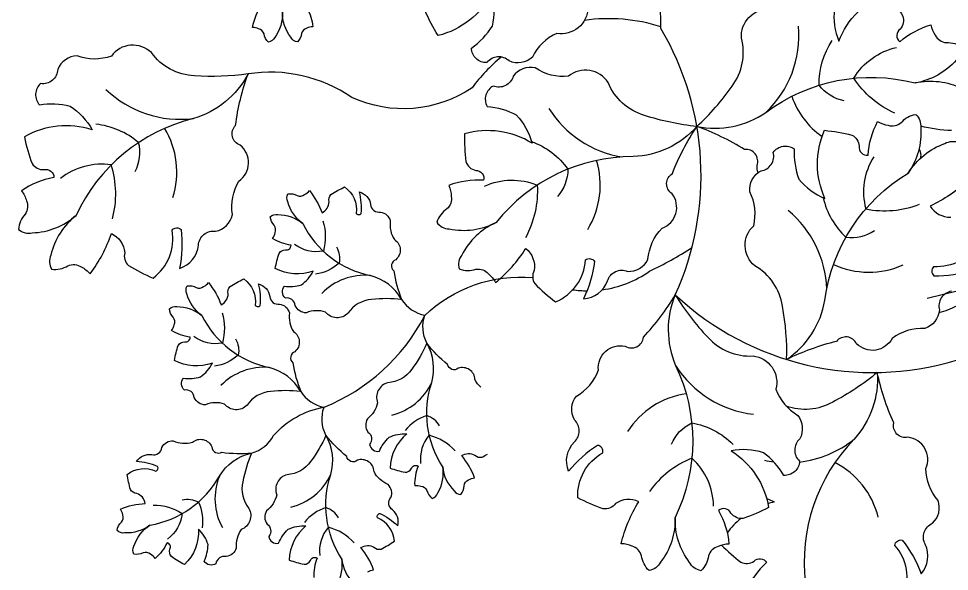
# Model space of a CAD drawing. Header units: millimetres. Extents: x 228.39 to 232.01, y 86.87 to 92.76.
# Drawn here: x 228.9292 to 229.199, y 90.395 to 90.5553 of the extents above; entities that cross this region are included whole.
import ezdxf

# ---------------------------------------------------------------- set-up
doc = ezdxf.new("R2010")
doc.units = ezdxf.units.MM
for name, color, linetype in [('62', 62, 'Continuous'), ('63', 63, 'Continuous'), ('CauleArvore', 253, 'Continuous')]:
    doc.layers.add(name, color=color, linetype=linetype)

msp = doc.modelspace()

# ---------------------------------------------------------------- linework, layer by layer
at = {"layer": '62'}
for points in [[(229.1153963146649, 90.55288338652683, 0.1141174530393284), (229.0932565303777, 90.55472603809507, -0.2620553651360283)], [(229.1684830451987, 90.53141944083661, -0.1876286218963192), (229.1612928318862, 90.53595584015389, -0.1520058651265381), (229.1650367148092, 90.5489356408087)], [(229.1832209307722, 90.52782268030563, -0.1413864367129372), (229.1713350570736, 90.53798571655544, -0.210122964771746), (229.1837378145704, 90.54688609983845, -0.210122964771746)], [(229.0691399945181, 90.5441084200295, 0.0624996626209866), (229.0606750802417, 90.53521505068244, -0.2620553651360283), (229.0258256850865, 90.53238318939573, 0.1928727074293483), (228.9957264290054, 90.53921330252841)], [(228.9957264290054, 90.53921330252841, -0.2043996860364353), (228.9798924722693, 90.52629560540227, 0.2279428046577944), (228.9459276626224, 90.4982086324366, 0.2279428046577944)], [(229.1258237235962, 90.52398628041915, 0.2043996860364329), (229.1458451644923, 90.52807565560451, -0.2279428046577942), (229.1890848970813, 90.53660864279236, -0.2279428046577942)], [(228.9629805557354, 90.51087997626476, 0.1876286218963192), (228.9640165626494, 90.51931826850421, 0.152005865126538), (228.9515961211358, 90.5246309436294)], [(229.1258237235962, 90.52398628041915, -0.2043996860364367), (229.1073497734378, 90.51525162241141, 0.2279428046577933), (229.0676312570915, 90.49614859113453)], [(229.077920916325, 90.51964011580904, -0.1487400713347152), (229.0884283316373, 90.51159867532567, -0.1876286218963192), (229.0853951169859, 90.50365652856786, -0.1876286218963192)], [(229.1771034200905, 90.51515574839156, 0.2101229647717458), (229.1747889831276, 90.50006639460638, 0.1413864367129372), (229.1903659164401, 90.50145219689121)], [(229.151857877021, 90.45642118710617, 0.2043996860364367), (229.162939577658, 90.47359025801748, -0.2279428046577933), (229.1870858946588, 90.51046086582387)], [(229.2875659804315, 90.50986322036817, -0.1802530025354734), (229.2481953393095, 90.50733734975867, 0.2251438523393833), (229.2177616614455, 90.49156630134688, -0.2626849896690132), (229.1960116226456, 90.46996620983239, -0.09065442908466861)], [(229.0642859010142, 90.50666050406923, -0.2101229647717458), (229.0795484526408, 90.5069763109009, -0.1413864367129372), (229.076132034813, 90.49171559700476)], [(229.1624479420855, 90.50334046473499, 0.1487400713347152), (229.1690421250344, 90.49186931427701, 0.1876286218963192), (229.1773134354554, 90.49383489565766, 0.1876286218963192)], [(229.0174581606062, 90.49659851618105, -0.1413864367129372), (229.0175625954969, 90.48784160366328, -0.210122964771746), (229.0092369184199, 90.4897822429861, -0.210122964771746)], [(229.0213809929008, 90.48906300659912, -0.1876286218963192), (229.0221230627918, 90.48436026908539, -0.1520058651265381), (229.0152738665982, 90.48114810992946)], [(229.0983998461533, 90.47662350952913, 0.1197327725187678), (229.1121083349606, 90.48199944896207, 0.03023788206227329), (229.1243936593585, 90.48885691383346, -0.1841083703680773)], [(229.0177580314646, 90.4425759411495, 0.1802530025354734), (229.0469343012339, 90.46913102893025, -0.2173875366482725), (229.0782478252691, 90.48017775880567, 0.2835782542006574)], [(229.0898629055055, 90.47663974833621, 0.03334307076131927), (229.094006727987, 90.47633861605044, 0.03023788206227329)], [(229.119575342519, 90.47515624100443, 0.2043996860364353), (229.1196567898768, 90.45472160248812, -0.2279428046577944), (229.1195397767285, 90.41064811099218, -0.2279428046577944)], [(228.9882103289385, 90.46992203375285, -0.1413864367129372), (228.9883147638292, 90.4611651212351, -0.210122964771746), (228.9799890867521, 90.4631057605579, -0.210122964771746)], [(229.0521601887848, 90.42527879233697, -0.2279428046577942), (229.0489723724668, 90.44975330039793, 0.2043996860364329), (229.04756972552, 90.46111050118807, -0.2049975904848279), (229.0470058631323, 90.4692524235777, -0.2049975904848279)], [(228.992133161233, 90.46238652417092, -0.1876286218963192), (228.992875231124, 90.4576837866572, -0.1520058651265381), (228.9860260349304, 90.45447162750128)], [(229.1781184232137, 90.4526378859521, -0.2043996860364329), (229.1714389747942, 90.43332555689074, 0.2279428046577942), (229.1573097012777, 90.3915781021825, 0.2279428046577942)], [(228.9672864075148, 90.40839167190282, 0.2279428046577928), (228.9874549458684, 90.42261818863675, -0.2043996860364349), (228.9967621048877, 90.42927628290123, 0.2049975904848281), (229.0031352835097, 90.43437446250212, -0.1730102318134612), (229.0177580314646, 90.4425759411495, -0.1730102318134612)], [(229.0229123571171, 90.39860230990877, -0.2279428046577942), (229.019724540799, 90.42307681796973, 0.2043996860364329), (229.0183218938523, 90.43443401875987, -0.2049975904848279), (229.0177580314646, 90.4425759411495, -0.2049975904848279)], [(229.0512377410852, 90.43714036380221, 0.1876286218963192), (229.0475465678341, 90.44014729710318, 0.1520058651265381), (229.0413250853962, 90.43584350677192)], [(229.1184937647839, 90.43186767689124, -0.1876286218963192), (229.1243527862738, 90.43802803024354, -0.152005865126538), (229.1363456874729, 90.43181013629076)], [(229.0557772093636, 90.4299594345016, 0.1413864367129372), (229.0482613758105, 90.43445461742243, 0.210122964771746), (229.0457506172126, 90.42628277117845, 0.210122964771746)], [(228.9766395609176, 90.41574465148986, -0.1876286218963192), (228.9813516535706, 90.41506451130203, -0.1520058651265381), (228.9823973634476, 90.40757211877397)], [(228.968281559352, 90.41422270283752, -0.1413864367129372), (228.9766785828704, 90.41173585352132, -0.210122964771746), (228.9723652900916, 90.40435489930276, -0.210122964771746)], [(229.0219899094175, 90.41046388137401, 0.1876286218963192), (229.0182987361663, 90.41347081467498, 0.1520058651265381), (229.0120772537284, 90.40916702434372)], [(229.0265293776958, 90.40328295207341, 0.1413864367129372), (229.0190135441427, 90.40777813499423, 0.210122964771746), (229.0165027855448, 90.39960628875025, 0.210122964771746)]]:
    msp.add_lwpolyline(points, format="xyb", dxfattribs=at)
for centre, radius, start, end in [((229.0314237572802, 90.55303347184997), 0.0839726915093955, 359.5821735404675, 54.45095799120558), ((229.124506566997, 90.55047232608388), 0.03093455336073691, 313.6141323447487, 4.746641409419852), ((229.0430646260497, 90.50976148894007), 0.0839726915093955, 335.6631018363224, 30.53188628705861), ((228.9760485171599, 90.55699040301921), 0.03093455336073691, 226.0055660181361, 277.1380750828066), ((229.1763460238515, 90.54092985321519), 0.02444278009557714, 199.6128700170281, 234.4005470103993), ((229.109140918777, 90.54565231925879), 0.03093455336073691, 212.1024550352076, 260.4901109255426), ((228.9506408166284, 90.5108077566125), 0.02444278009557714, 342.2726280196235, 31.13933741052709), ((228.9532406159976, 90.49407621404329), 0.01896488302244585, 81.35543052559478, 128.8215374822382), ((228.9291739872067, 90.50440097446709), 0.02820473949898212, 345.1893495015031, 17.37937132104712), ((229.0733807756873, 90.50692764699906), 0.02444278009557714, 328.3695170366967, 17.23622642759764), ((229.1325665092968, 90.47580097933833), 0.03093455336073691, 1.975074499316844, 50.36273038965356), ((229.0370336450043, 90.50862050516224), 0.02847603407112981, 206.6972816068435, 258.0603523777206), ((229.1756459856706, 90.50617443470277), 0.02444278009557714, 245.2289589972627, 294.0956683881636), ((229.0295813291985, 90.46350765820091), 0.01732334988201267, 84.82956208829125, 135.9620711529589), ((229.0275812816377, 90.46662086495674), 0.01458122178595539, 29.6550717103462, 75.86352789572774), ((229.1768119271352, 90.5366004132326), 0.0839726915093955, 227.0304562442673, 286.802083588541), ((229.0489833547128, 90.47943349636401), 0.01037134109124803, 212.6682055185949, 259.0081804686724), ((229.0077858133365, 90.48194402273404), 0.02847603407112981, 206.6972816068435, 258.0603523777206), ((229.0003334975308, 90.43683117577272), 0.01732334988201267, 84.82956208829125, 135.9620711529589), ((228.9983334499699, 90.43994438252855), 0.01458122178595539, 29.6550717103462, 75.86352789572774), ((229.145804983058, 90.47125092748911), 0.03093455336073691, 212.2986277219002, 263.4311367865709), ((229.0332758853501, 90.45708260755013), 0.01732334988201267, 283.8377702129154, 334.9702792775894), ((229.0197355230451, 90.45275701393581), 0.01037134109124803, 212.6682055185949, 259.0081804686724), ((229.1262765031263, 90.42229148971681), 0.02444278009557714, 98.29736539418015, 147.1640747850819), ((229.1520337917358, 90.4574167474404), 0.03093455336073691, 276.5737147846842, 308.8510530801125), ((229.1349646484387, 90.40164233104363), 0.02820473949898212, 112.0573314836597, 144.2473533032033), ((229.1117028255692, 90.41367108392791), 0.01896488302244585, 0.6151653224671374, 48.08127227911147), ((229.1520337917358, 90.4574167474404), 0.03093455336073691, 257.718544015442, 262.7330235547144), ((229.1546962335173, 90.40477361418276), 0.02444278009557714, 13.98560601693008, 62.85231540783254), ((229.0034768413982, 90.41603052480453), 0.01732334988201267, 157.64918577574, 208.7816948404102), ((229.0040280536824, 90.43040612512193), 0.01732334988201267, 283.8377702129154, 334.9702792775894)]:
    msp.add_arc(centre, radius, start, end, dxfattribs=at)
at = {"layer": '63'}
for points in [[(229.1435962476326, 90.51056553291453, -0.08379440785387525), (229.1432796163976, 90.51268415944479, 0.5541101838924969), (229.1396622678221, 90.51732635366957, 0.05360560279891149), (229.1258237235962, 90.52398628041915, 0.05303807838268959), (229.136042249506, 90.53567029589183, 0.2299676780149515), (229.1387547985266, 90.54958882369728, -0.453009155801419), (229.1468645539363, 90.55795104480408, 0.1775881189196565), (229.1531163298258, 90.56564291847437, -0.3028472262875298), (229.1597008529812, 90.56753998248053, 0.4445358973400413), (229.1660124313375, 90.56876126607418, -0.4200628682774436), (229.1709813805815, 90.56510106149261, 0.1027662192553072), (229.1656927150161, 90.55804172741115, 0.1249756271620583), (229.1669612891711, 90.54872390678807, -0.2129696122085104), (229.1809894515569, 90.56262638521483, -0.03433418913963267), (229.1855424851992, 90.5559897729501, -0.263361124047625), (229.1847314489223, 90.55222977141567, 0.4961733732722903), (229.1846502344697, 90.54856112569514, -0.105188829234163), (229.1936132930826, 90.55342710982606, 0.1018354407082667), (229.1949299442627, 90.55045764122495, 0.2548810045278109), (229.1981442261955, 90.54829311781533, -0.1744881383592944), (229.2027960300605, 90.54696236816274, -0.2361518438993939)], [(229.0943051711726, 90.55834143674284, -0.4530091558014004), (229.0852706752885, 90.55098801857406, 0.1775881189196833), (229.0781599542652, 90.54408242165127, -0.3028472262875391), (229.0713983861644, 90.54297066905008, 0.4445358973400543), (229.0649871335077, 90.54249802294932, -0.4200628682774251), (229.060481736022, 90.5467157175404, 0.1027662192553072), (229.0665618100255, 90.55310609164907, 0.1249756271620594), (229.0663947659209, 90.56250838699745, -0.2129696122085123), (229.0508329547434, 90.55034704335434, -0.03433418913963757), (229.0470896699448, 90.55747182802592, -0.2633611240476315)], [(229.0127685523293, 90.55832869331671, -0.105188829234163), (229.0145284102748, 90.55289530028853, 0.1018354407082667), (229.0127586170447, 90.55247491472102, 0.2548810045278109), (229.0112373992045, 90.55092728578158, -0.1744881383592944), (229.0100278050718, 90.54850276262246, -0.2361518438993939), (229.008167051714, 90.54983549798533, -0.172045804718615), (229.005733608122, 90.55711281260926, -0.1720458047186181), (229.0034564576534, 90.54978508843362, -0.2361518438993874), (229.001624651203, 90.54841283782443, -0.174488138359288), (229.0003634488483, 90.55081092021159, 0.2548810045278096), (228.998809459845, 90.55232564039336, 0.1018354407082642), (228.9970310755887, 90.55270805579528, -0.08115707204633878), (228.9998002564231, 90.55957307201297, 0.2683901017028241)], [(229.2010647720331, 90.54326001454362, -0.172045804718615), (229.1890848970813, 90.53660864279236, -0.1720458047186181), (229.2026934477655, 90.53500692549166, -0.2361518438993874)], [(229.1996361823236, 90.4761918112121, 0.4445358973400735), (229.1961340912678, 90.47080080822558, -0.302847226287535), (229.1919031810468, 90.46541061381996, 0.1775881189196651), (229.1824265411944, 90.46250494359805, -0.5077713489282355), (229.1721448995291, 90.46099096278684, 0.5541101838924959), (229.1662970663164, 90.46165279709689, 0.05360560279891149), (229.151857877021, 90.45642118710617, 0.05303807838268965), (229.1506551495237, 90.47189658486853, 0.2299676780149539), (229.1426053343137, 90.48357065072179, -0.4530091558014004), (229.1423015843996, 90.4952155041186, 0.1775881189196833), (229.141177323755, 90.5050636339073, -0.3028472262875391), (229.1444271789348, 90.51109631476561, 0.4445358973400543), (229.1479690788059, 90.51646124722251, -0.4200628682774251), (229.1540605085761, 90.51745222528643, 0.1027662192553072), (229.155406372442, 90.5087348385455, 0.1249756271620594), (229.1629528514, 90.50312398149082, -0.2129696122085123), (229.1628293554916, 90.52287374085871, -0.03433418913963757), (229.1707570144807, 90.52148559077563, -0.2633611240476315), (229.17287688186, 90.5182759874239, 0.4961733732723008), (229.175441943193, 90.5156518651767, -0.1051888292341653), (229.1782336996345, 90.52546106072124, 0.1018354407082685), (229.1812768355188, 90.52432499818208, 0.2548810045278082), (229.185072023832, 90.52510814286961, -0.1744881383592801), (229.1892768327376, 90.52750183372339, -0.2361518438994192), (229.1907118401557, 90.5236748988679, -0.1720458047186142), (229.1870858946588, 90.51046086582387, -0.1720458047186181), (229.1977492659538, 90.51906613529438, -0.2361518438993757), (229.2018307847576, 90.51928033364175, -0.1744881383592802)], [(229.1996629513672, 90.52277130304682, -0.05521114289692754), (229.1907366924389, 90.5240987191501, 0.2683901017028241)], [(229.1902024149766, 90.51740541692887, -0.1165430605391474), (229.1907658425513, 90.51570027330095, -0.004008262913707361), (229.1906243407136, 90.51477030784129, -0.2816703646801006)], [(229.2043739683427, 90.50834197177026, -0.08115707204633917), (229.1934408100956, 90.50091224922977, 0.2683901017028146), (229.1994148436828, 90.49769788217806, -0.263361124047613)], [(229.2076452914687, 90.49032551132363, -0.2816703646801013), (229.1944603479127, 90.4833147009084, 0.4476480907887236), (229.19454916527, 90.48069083074348, 0.08047336285184782), (229.2056823104097, 90.48240398508227, -0.2990547326261498)], [(229.0631939733725, 90.44834861166426, -0.08789902130899625), (229.0614990906167, 90.45059284093932, 0.5077713489282268), (229.0566842809157, 90.45386205397922, -0.5541101838924969), (229.0535746110411, 90.45495363314369, -0.05360560279891149), (229.04756972552, 90.46111050118807, -0.05303807838268959), (229.043191592116, 90.45360123998924, -0.2299676780149515), (229.0362877692965, 90.44967734327574, 0.453009155801419), (229.033296482453, 90.44388026507133, -0.1775881189196565), (229.0303294164634, 90.43918903911467, 0.3028472262875298), (229.0304976153268, 90.43535540722175, -0.4445358973400413), (229.0309758044562, 90.43178726255076, 0.4200628682774436), (229.0338054592861, 90.4298029968098, -0.1027662192553072), (229.0366086629687, 90.43387011376386, -0.1249756271620583), (229.0417809577654, 90.43485973360924, 0.2129696122085104), (229.0369051832089, 90.42493238630384, 0.03433418913963267), (229.041240482297, 90.42370009593243, 0.263361124047625), (229.0430915390029, 90.42480165110977, -0.4961733732722903), (229.0450243574935, 90.42549951314724, 0.105188829234163), (229.0440411607595, 90.41987348577713, -0.1018354407082667), (229.045852337816, 90.41970457819137, -0.2548810045278109), (229.047574926347, 90.41838474948878, 0.1744881383592944), (229.0491115072697, 90.41615307980376, 0.2361518438993939), (229.0507677299683, 90.41773279907595, 0.172045804718615), (229.0521601887848, 90.42527879233697, 0.1720458047186181), (229.0554391347721, 90.41834125177395, 0.2361518438993874), (229.0574447520463, 90.41723848890024, 0.174488138359288), (229.0583584120978, 90.41978930363778, -0.2548810045278096), (229.0596854465732, 90.42150634718774, -0.1018354407082642), (229.0613929283401, 90.42213356175915, 0.08115707204633878), (229.0576914508064, 90.42854416814465, -0.2683901017028241), (229.0614868645361, 90.42870876838764, 0.2633611240475965), (229.0635583310757, 90.42811812372905, 0.01359188383691224), (229.0651303354272, 90.42896577092691, 0.2816703646801006)], [(229.1853459727102, 90.40406501056965, -0.08047336285184804), (229.1908641724258, 90.39424506706744, 0.299054732626132), (229.1920248793633, 90.4028357322589, -0.4445358973400594), (229.1941083203433, 90.40891741201426, 0.3028472262875131), (229.1957416047562, 90.41557227332422, -0.1775881189196616), (229.1921837750884, 90.42482383915853, 0.5077713489282268), (229.1870339877576, 90.43385068709544, -0.5541101838924969), (229.1829062150266, 90.43804552561664, -0.05360560279891149), (229.1781184232137, 90.4526378859521, -0.05303807838268959), (229.1651953539449, 90.44403970184091, -0.2180849490682808), (229.1517265420638, 90.44291111628888, 0.453009155801419)], [(229.0304376149055, 90.39482986475954, -0.1018354407082642), (229.0321450966723, 90.39545707933095, 0.08115707204633878), (229.0284436191386, 90.40186768571645, -0.2683901017028241), (229.0322390328683, 90.40203228595944, 0.2633611240475965), (229.0343104994079, 90.40144164130086, 0.03433418913963283), (229.0381854964769, 90.40374332665255, 0.2816703646801006), (229.0332466130195, 90.4104915420522, -0.447648090788793), (229.0339308957953, 90.41179279958372, -0.08047336285184804), (229.0391264734941, 90.40821563441365, 0.299054732626132), (229.0375921948993, 90.41282128485199, -0.4445358973400594), (229.0371404306441, 90.41639287137542, 0.3028472262875131), (229.0363210128032, 90.42014168168673, -0.1775881189196616), (229.0322512589489, 90.42391635851114, 0.5077713489282268), (229.027436449248, 90.42718557155102, -0.5541101838924969), (229.0243267793734, 90.42827715071549, -0.05360560279891149), (229.0183218938523, 90.43443401875987, -0.05303807838268959), (229.0139437604483, 90.42692475756104, -0.2299676780149515), (229.0070399376288, 90.42300086084754, 0.453009155801419), (229.0040486507853, 90.41720378264313, -0.1775881189196565), (229.0010815847956, 90.41251255668648, 0.3028472262875298), (229.001249783659, 90.40867892479356, -0.4445358973400413), (229.0017279727884, 90.40511078012256, 0.4200628682774436), (229.0045576276183, 90.4031265143816, -0.1027662192553072), (229.007360831301, 90.40719363133566, -0.1249756271620583), (229.0125331260977, 90.40818325118104, 0.2129696122085104), (229.0076573515411, 90.39825590387564, 0.03433418913963267), (229.0119926506292, 90.39702361350425, 0.263361124047625), (229.0138437073351, 90.39812516868159, -0.4961733732722903), (229.0157765258257, 90.39882303071904, 0.105188829234163), (229.0147933290917, 90.39319700334893, -0.1018354407082667)], [(229.1460433670401, 90.41614827859938, -0.03141369572532032), (229.1482000858455, 90.41509933844523, 0.01899843887319681), (229.1464290212423, 90.41459635687276, 0.03433418913963267)], [(229.1385801913546, 90.41030530036457, 0.05910347658363043), (229.1346185827021, 90.40619352943229, 0.03433418913963267)], [(229.1330032466462, 90.40258088232406, 0.03174146131471042), (229.1385604315749, 90.3976313470764, 0.263361124047625), (229.142394316926, 90.39794233662029, -0.4961733732722903), (229.1460419347739, 90.39754178544338, 0.105188829234163), (229.1400426533149, 90.38929418923387, -0.1018354407082667), (229.1428138310197, 90.38759952459712, -0.2548810045278109), (229.1445381802781, 90.38412916588806, 0.1744881383592944), (229.1452474548734, 90.37934302930576, 0.2361518438993939), (229.1491448574664, 90.38057385411318, 0.172045804718615), (229.1573097012777, 90.3915781021825, 0.1720458047186181), (229.1571131181555, 90.37787702539596, 0.2361518438993874), (229.1594619084598, 90.3745321994237, 0.174488138359288), (229.1629321386717, 90.37790379787435, -0.2548810045278096), (229.1664096916547, 90.37961359177562, -0.1018354407082642), (229.1696404752354, 90.3792769145442, 0.08115707204633878), (229.1687453434619, 90.3924652982735, -0.2683901017028241), (229.1749601459398, 90.38974547052075, 0.2633611240475965), (229.177817114645, 90.38716998586743, 0.03433418913963283), (229.1858395736781, 90.38781410446026, 0.2816703646801006), (229.1832258477104, 90.40251657485875, -0.447648090788793), (229.1853459727102, 90.40406501056965, -0.08047336285184804)], [(229.0215198983006, 90.39105631664776, 0.172045804718615), (229.0229123571171, 90.39860230990877, 0.1720458047186181), (229.0261913031043, 90.39166476934575, 0.2361518438993874)]]:
    msp.add_lwpolyline(points, format="xyb", dxfattribs=at)
for points in [[(228.9387981047333, 90.48257647964427, 0.1744881383592826), (228.9435225311544, 90.48362049536625, -0.2548810045278165), (228.9473796355842, 90.48324697782701, -0.1018354407082663), (228.9499510583163, 90.48126226141511, 0.08115707204633889), (228.9561222400312, 90.49295205365128, -0.268390101702822), (228.9599794066783, 90.4873714176391, 0.2633611240476109), (228.9610559668059, 90.48367866667631, 0.034334189139633), (228.9682191992202, 90.4800094925079, 0.2816703646800977), (228.973724287884, 90.49389070996376, -0.4476480907887908), (228.9763418188526, 90.49409347779618, -0.0804733628518486), (228.9758741133011, 90.48283900890577, 0.2990547326261485), (228.9813773239474, 90.48953687734341, -0.4445358973400563), (228.9863466129127, 90.49361532338864, 0.3028472262875256), (228.9912342583705, 90.49841800169426, -0.1775881189196615), (228.993070859284, 90.50815845955908, 0.5077713489282397), (228.9934350682595, 90.5185445870882, -0.5541101838924329), (228.9921286818372, 90.52428292591166, -0.0536056027989116), (228.9957264290054, 90.53921330252841, -0.05303807838268965), (228.9802131176459, 90.5386920923992, -0.229967678014949), (228.9677182095353, 90.54539735971433, 0.4530091558014059), (228.9561115196847, 90.5444075994624, -0.1775881189196614), (228.9461994564073, 90.5444325777781, 0.3028472262875249), (228.9405644713189, 90.54053363688577, -0.4445358973400437), (228.9356255075689, 90.53641851938558, 0.420062868277418), (228.9353162998789, 90.53025475878245, -0.1027662192553043), (228.9441291774339, 90.52988412373628, -0.1249756271620578), (228.9505424605315, 90.523006561562, 0.2129696122085104), (228.9309008700666, 90.52093867125058, 0.03433418913963278), (228.9331597827524, 90.51321390256936, 0.2633611240475967), (228.9365847147111, 90.51146312204071, -0.4961733732722993), (228.93947715879, 90.50920495365453, 0.1051888292341508), (228.9300381503335, 90.50534239742619, -0.1018354407082692), (228.9315047444229, 90.5024440503317, -0.2548810045278139), (228.9311473907837, 90.49858541478129, 0.1744881383592873), (228.9292348636592, 90.49414104600336, 0.2361518438993992), (228.933197353841, 90.49313937328334, 0.1720458047186156), (228.9459276626224, 90.4982086324366, 0.1720458047186174), (228.9385582632455, 90.48665657189063, 0.2361518438993921)], [(229.0540558572232, 90.49428669198308, 0.1720458047186142), (229.0676312570915, 90.49614859113453, 0.1720458047186181), (229.0577020180307, 90.48670569106585, 0.2361518438993757), (229.0569544653661, 90.48268750220868, 0.1744881383592802), (229.0617913392083, 90.48256574313866, -0.2548810045278265), (229.0654456946591, 90.48127638043832, -0.1018354407082649), (229.0674648943959, 90.47873194601667, 0.08115707204633917), (229.0762641137282, 90.48859645134766, -0.2683901017028146), (229.0786673592468, 90.48225250590167, 0.263361124047613), (229.078825082895, 90.47840926317811, 0.034334189139631), (229.0848968252986, 90.4731263963538, 0.2816703646801013), (229.0935760231103, 90.48527817501365, -0.4476480907887236), (229.0961655906233, 90.4848460601437, -0.08047336285184782), (229.0930073550225, 90.4740336891559, 0.2990547326261498), (229.0999587093538, 90.47921301748951, -0.4445358973400735), (229.1057623872999, 90.4819779546066, 0.302847226287535), (229.1116608326828, 90.48546552383083, -0.1775881189196651), (229.1157840720125, 90.49447931991024, 0.5077713489282355), (229.1186331974187, 90.50447365718935, -0.5541101838924959), (229.1187438959798, 90.51035778191321, -0.05360560279891149), (229.1258237235962, 90.52398628041915, -0.05303807838268965), (229.1106396621876, 90.52720789002873, -0.2299676780149539), (229.1001219585985, 90.53671900193393, 0.4530091558014004), (229.0886174845394, 90.53854710238693, -0.1775881189196833), (229.0790018124615, 90.54095302691239, 0.3028472262875391), (229.0725950726336, 90.53852229002717, -0.4445358973400543), (229.0668120200334, 90.53571446923729, 0.4200628682774251), (229.0650308380517, 90.52980558229336, -0.1027662192553072), (229.0734964721134, 90.52732824076047, -0.1249756271620594), (229.0780693222649, 90.51911117905676, 0.2129696122085123), (229.0585062886692, 90.52182336689384, 0.03433418913963757), (229.0588429097714, 90.51378213415666, 0.2633611240476315), (229.0617468241367, 90.51125970026456, -0.4961733732723008), (229.0640119351528, 90.50837268982211, 0.1051888292341653), (229.0539213593031, 90.50689130523942, -0.1018354407082685), (229.0546485702149, 90.50372547542833, -0.2548810045278082), (229.0533745299691, 90.50006574983937, 0.1744881383592801), (229.0504501370581, 90.49621112924349, 0.2361518438994192)], [(229.0285361244766, 90.49871480805878, 0.08047336285184804), (229.0280579673889, 90.50500460170224, -0.299054732626132), (229.0312667321868, 90.5013618204518, 0.4445358973400594), (229.0341263119353, 90.49917478480988, -0.3028472262875131), (229.0369541235243, 90.49658084842572, 0.1775881189196616), (229.038169299227, 90.49116472162007, -0.5077713489282268), (229.0385728362863, 90.48535892243319, 0.5541101838924969), (229.0379520257167, 90.48212222874398, 0.05360560279891149), (229.0402526514883, 90.47383532369463, 0.05303807838268959), (229.0315602978034, 90.47382874554782, 0.2299676780149515), (229.0246962011069, 90.46983576276772, -0.453009155801419), (229.0181812564572, 90.47016653293029, 0.1775881189196565), (229.0126342541305, 90.46996196814797, -0.3028472262875298), (229.0094055558104, 90.47203574043678, 0.4445358973400413), (229.0065622430655, 90.47424388306611, -0.4200628682774436), (229.0062706745413, 90.47768760848821, 0.1027662192553072), (229.0111958496516, 90.47806449220644, 0.1249756271620583), (229.0146529315987, 90.48203696817413, -0.2129696122085104), (229.0036203657738, 90.48281664334235, -0.03433418913963267), (229.0047360822632, 90.48718339665092, -0.263361124047625), (229.0066192499866, 90.48822910887841, 0.4961733732722903), (229.0081946444679, 90.48954855231001, -0.105188829234163), (229.0028376486909, 90.49152881896671, 0.1018354407082667), (229.0036027288762, 90.49317913542507, 0.2548810045278109), (229.0033285365367, 90.49533182620928, -0.1744881383592944), (229.0021726983004, 90.49778243194793, -0.2361518438993939), (229.004371124678, 90.49841922710202, -0.172045804718615), (229.0115933638914, 90.49582688904633, -0.1720458047186181), (229.007246815139, 90.5021505327581, -0.2361518438993874), (229.007302596804, 90.50443864879801, -0.174488138359288), (229.0099667895703, 90.50394518408862, 0.2548810045278096), (229.0121183126395, 90.50422839343528, 0.1018354407082642), (229.0135192989885, 90.50538862158204, -0.08115707204633878), (229.0171978897359, 90.49896485475287, 0.2683901017028241), (229.0192493272429, 90.50216233231725, -0.2633611240475965), (229.0197808427152, 90.50424975322352, -0.03433418913963283), (229.0237193382524, 90.50644101100066, -0.2816703646801006), (229.0270672726708, 90.49877796225907, 0.447648090788793)], [(228.9992882928089, 90.47203832563058, 0.08047336285184804), (228.9988101357212, 90.47832811927404, -0.299054732626132), (229.0020189005191, 90.4746853380236, 0.4445358973400594), (229.0048784802675, 90.47249830238168, -0.3028472262875131), (229.0077062918565, 90.46990436599752, 0.1775881189196616), (229.0089214675592, 90.46448823919188, -0.5077713489282268), (229.0093250046185, 90.45868244000499, 0.5541101838924969), (229.008704194049, 90.45544574631577, 0.05360560279891149), (229.0110048198205, 90.44715884126643, 0.05303807838268959), (229.0023124661356, 90.44715226311962, 0.2299676780149515), (228.9954483694391, 90.44315928033951, -0.453009155801419), (228.9889334247895, 90.44349005050209, 0.1775881189196565), (228.9833864224627, 90.44328548571977, -0.3028472262875298), (228.9801577241426, 90.44535925800858, 0.4445358973400413), (228.9773144113977, 90.44756740063791, -0.4200628682774436), (228.9770228428736, 90.45101112606001, 0.1027662192553072), (228.9819480179839, 90.45138800977824, 0.1249756271620583), (228.9854050999309, 90.45536048574593, -0.2129696122085104), (228.974372534106, 90.45614016091415, -0.03433418913963267), (228.9754882505954, 90.46050691422273, -0.263361124047625), (228.9773714183189, 90.46155262645021, 0.4961733732722903), (228.9789468128002, 90.46287206988181, -0.105188829234163), (228.9735898170231, 90.46485233653851, 0.1018354407082667), (228.9743548972085, 90.46650265299688, 0.2548810045278109), (228.974080704869, 90.46865534378108, -0.1744881383592944), (228.9729248666326, 90.47110594951974, -0.2361518438993939), (228.9751232930103, 90.47174274467382, -0.172045804718615), (228.9823455322237, 90.46915040661813, -0.1720458047186181), (228.9779989834712, 90.4754740503299, -0.2361518438993874), (228.9780547651363, 90.47776216636981, -0.174488138359288), (228.9807189579025, 90.47726870166042, 0.2548810045278096), (228.9828704809717, 90.47755191100708, 0.1018354407082642), (228.9842714673208, 90.47871213915384, -0.08115707204633878), (228.9879500580681, 90.47228837232467, 0.2683901017028241), (228.9900014955751, 90.47548584988905, -0.2633611240475965), (228.9905330110474, 90.47757327079533, -0.03433418913963283), (228.9944715065847, 90.47976452857246, -0.2816703646801006), (228.997819441003, 90.47210147983087, 0.447648090788793)], [(229.111995522081, 90.39521182198118, -0.1744881383592826), (229.1098007678308, 90.39952380848591, 0.2548810045278165), (229.1070621595751, 90.40226548584776, 0.1018354407082663), (229.1038958768743, 90.40299072233427, -0.08115707204633889), (229.1090041256184, 90.41518254422648, 0.268390101702822), (229.1022438806086, 90.41461657580732, -0.2633611240476109), (229.0987080116935, 90.41310230291367, -0.034334189139633), (229.0913239430264, 90.41630390682721, -0.2816703646800977), (229.0985478074479, 90.42937333612124, 0.4476480907887908), (229.0970416883669, 90.43152372875497, 0.0804733628518486), (229.0886466586787, 90.42401338288931, -0.2990547326261485), (229.0903238229871, 90.43251831609945, 0.4445358973400563), (229.0903170977438, 90.43894696368156, -0.3028472262875256), (229.0909215785249, 90.44577260650942, 0.1775881189196615), (229.0972777398156, 90.45337844873626, -0.5077713489282397), (229.105067869837, 90.46025726894597, 0.5541101838924329), (229.1103295926084, 90.46289345016403, 0.0536056027989116), (229.119575342519, 90.47515624100443, 0.05303807838268965), (229.1290272471295, 90.4628438087277, 0.229967678014949), (229.1421429876937, 90.4574530121342, -0.4530091558014059), (229.1487514333304, 90.44786013347806, 0.1775881189196614), (229.1550671189581, 90.44022064806454, -0.3028472262875249), (229.1556353479203, 90.43339189174476, 0.4445358973400437), (229.1555944874689, 90.42696337050054, -0.420062868277418), (229.1510304664398, 90.42280918391185, 0.1027662192553043), (229.1451460515228, 90.42938016878644, 0.1249756271620578), (229.1357604456047, 90.42996451722776, -0.2129696122085104), (229.1466401953156, 90.41348121377978, -0.03433418913963278), (229.1392392306347, 90.41031886346838, -0.2633611240475967), (229.1357114521633, 90.41185189002984, 0.4961733732722993), (229.1321300542614, 90.41265135627562, -0.1051888292341508), (229.1351427962812, 90.40290776316105, 0.1018354407082692), (229.1319727073032, 90.4021993494579, 0.2548810045278139), (229.1292195796962, 90.3994722524091, -0.1744881383592873), (229.1270019602852, 90.39517198055906, -0.2361518438993992), (229.1237112672339, 90.39759603004707, -0.1720458047186156), (229.1195397767285, 90.41064811099218, -0.1720458047186174), (229.115299040137, 90.39761836413369, -0.2361518438993921)], [(228.9695319156995, 90.42543147546569, 0.08047336285184804), (228.9633815368077, 90.42683253854962, -0.299054732626132), (228.9678095833281, 90.42882211910343, 0.4445358973400594), (228.9707436976351, 90.4309080947673, -0.3028472262875131), (228.9740571728985, 90.43284352909235, 0.1775881189196616), (228.9795905695152, 90.43240466300209, -0.5077713489282268), (228.9852565086562, 90.43107527216127, 0.5541101838924969), (228.9881654041765, 90.42952610507764, 0.05360560279891149), (228.9967621048877, 90.42927628290121, 0.05303807838268959), (228.9942008346791, 90.42096984258215, 0.2299676780149515), (228.9959881261833, 90.41323257407056, -0.453009155801419), (228.9937477252223, 90.40710603212406, 0.1775881189196565), (228.9923046839669, 90.40174611482072, -0.3028472262875298), (228.9893697485972, 90.39927403498314, 0.4445358973400413), (228.9864202740667, 90.39720983508228, -0.4200628682774436), (228.9830440853413, 90.39794848701513, 0.1027662192553072), (228.9841388207503, 90.40276522300425, 0.1249756271620583), (228.9813647541172, 90.407241441857, -0.2129696122085104), (228.9773610596871, 90.39693145480759, -0.03433418913963267), (228.9735187140082, 90.39928724287674, -0.263361124047625), (228.97307591358, 90.40139526624426, 0.4961733732722903), (228.9722806856251, 90.4032901042956, -0.105188829234163), (228.9688064253116, 90.3987570727425, 0.1018354407082667), (228.9674557366945, 90.39997548661405, 0.2548810045278109), (228.9653181086987, 90.40034939248795, -0.1744881383592944), (228.962635437521, 90.39996899024337, -0.2361518438993939), (228.9626764294868, 90.40225741901985, -0.172045804718615), (228.9672864075148, 90.40839167190282, -0.1720458047186181), (228.9599610401336, 90.40610695122353, -0.2361518438993874), (228.9577914976156, 90.4068361095525, -0.174488138359288), (228.9590498952538, 90.40923566490697, 0.2548810045278096), (228.9594148415425, 90.41137484074308, 0.1018354407082642), (228.9587202077977, 90.41305602367879, -0.08115707204633878), (228.9659439287567, 90.41467301646435, 0.2683901017028241), (228.9634950793249, 90.4175773916261, -0.2633611240475965), (228.9616577994977, 90.41870177482306, -0.03433418913963283), (228.9607276727175, 90.42311178864567, -0.2816703646801006), (228.9690377087682, 90.42404681897771, 0.447648090788793)]]:
    msp.add_lwpolyline(points, format="xyb", close=True, dxfattribs=at)
at = {"layer": 'CauleArvore'}
msp.add_line((229.3608878305497, 90.51469841950063), (229.192568246264, 90.47412147952605), dxfattribs=at)

doc.saveas('drawing.dxf')
